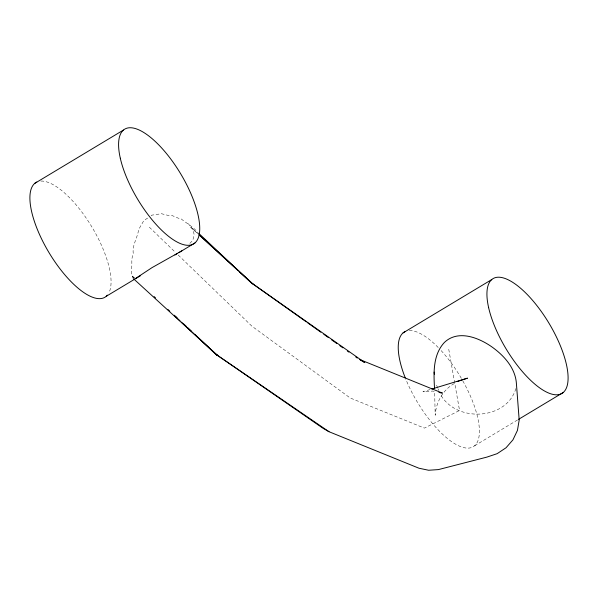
<?xml version="1.0" encoding="UTF-8"?>
<svg xmlns="http://www.w3.org/2000/svg" width="598" height="598" viewBox="0 0 598 598"><rect width="100%" height="100%" fill="white"/><g stroke="black" fill="none" stroke-linecap="round" stroke-linejoin="round"><path stroke-width="0.45" stroke-dasharray="2.99 2.24" d="M134.371 278.092L131.65 275.543L131.246 270.049C132.763 264.794 130.588 259.24 133.324 254.06C131.852 245.315 137.622 237.869 138.609 229.639L143.856 220.527L148.954 217.224M515.872 388.588C506.379 420.663 455.265 422.711 440.121 393.753M151.144 215.803L151.705 215.175L161.467 213.718L168.726 215.557L171.925 215.474L178.346 218.195L180.925 218.711C186.666 223.398 193.027 226.664 197.871 232.54M189.85 243.386L192.81 240.336L194.171 234.835L193.027 229.184L190.777 227.27L188.377 223.615M454.278 383.565C442.849 389.829 435.972 402.394 435.202 415.229L434.619 391.346M474.58 445.794L517.726 419.848M430.089 389.552L422.965 391.72L432.773 391.055L436.293 391.802M134.012 277.973L132.801 278.085L132.741 276.455L131.65 275.543M193.027 229.184L197.811 233.556M190.777 227.27L198.274 234.147M132.741 276.455L134.789 278.362M149.358 227.203L175.513 252.446M178.197 255.032L251.96 326.224L350.219 397.999L424.386 428.101L459.548 410.475L448.642 348.664M437.691 388.005L435.83 383.251M438.02 388.79L438.678 390.352M40.926 181.074A66.931 24.989 59 0 1 91.442 226.223A66.931 24.989 59 0 1 108.888 292.871M462.792 380.844A66.931 24.989 59 0 1 467.247 448.119A66.931 24.989 59 0 1 405.586 378.654M409.271 330.567A66.931 24.989 59 0 1 438.775 348.096M441.137 350.6A66.931 24.989 59 0 1 462.336 380.036"/><path stroke-width="0.9" d="M434.552 388.595C433.595 372.928 432.855 354.868 444.359 342.482C457.896 329.505 478.333 337.489 491.534 346.653C503.875 355.362 515.573 368.099 516.433 383.938L519.191 420.035L517.449 430.366L512.964 439.822L506.043 447.767L497.155 453.665L486.907 457.104L438.416 469.594L428.609 470.252L418.944 468.212L329.02 431.719L323.032 428.295L215.467 353.986L181.396 322.098M34.729 183.399L123.42 130.072M106.235 296.309L140.59 275.648M174.952 254.987L177.344 253.545M178.944 252.588L194.926 242.975M403.074 332.892L491.765 279.558M518.526 419.37L563.271 392.467M181.822 250.861L151.997 267.642L135.611 278.459M457.238 381.599L467.487 378.16L431.868 389.006M438.925 392.355L442.445 393.095L359.675 359.503M360.31 360.011L364.795 362.582L251.422 282.899L239.835 272.269M329.02 431.719L215.467 353.986L217.201 355.227L195.411 334.895M252.184 283.437L306.37 321.918M307.783 322.92L320.805 332.174M323.78 334.275L328.407 337.571M331.397 339.686L336.771 343.506M339.769 345.637L342.848 347.819M347.386 351.041L348.911 352.125M355.765 356.991L357.29 358.075M199.179 234.805L253.163 284.14M133.489 278.713L217.201 355.227M198.955 234.767L237.795 270.401M174.295 315.206L177.015 317.747M183.825 324.101L186.554 326.643M187.914 327.906L191.323 331.083M154.135 296.586L155.495 297.864M167.761 309.345L169.81 311.259M175.259 316.357L180.028 320.82M198.543 233.175L251.422 282.899M434.148 372.061L434.357 374.221M107.408 295.12A66.931 24.989 59 0 1 50.666 255.331A66.931 24.989 59 0 1 36.777 182.061M405.25 377.816A66.931 24.989 59 0 1 405.13 331.554M120.295 158.208A66.931 24.989 59 0 0 188.729 245.3A66.931 24.989 59 0 0 168.494 156.063A66.931 24.989 59 0 0 120.295 158.208M488.641 307.701A66.931 24.989 59 0 0 557.074 394.792A66.931 24.989 59 0 0 536.847 305.548A66.931 24.989 59 0 0 488.641 307.701"/></g></svg>
